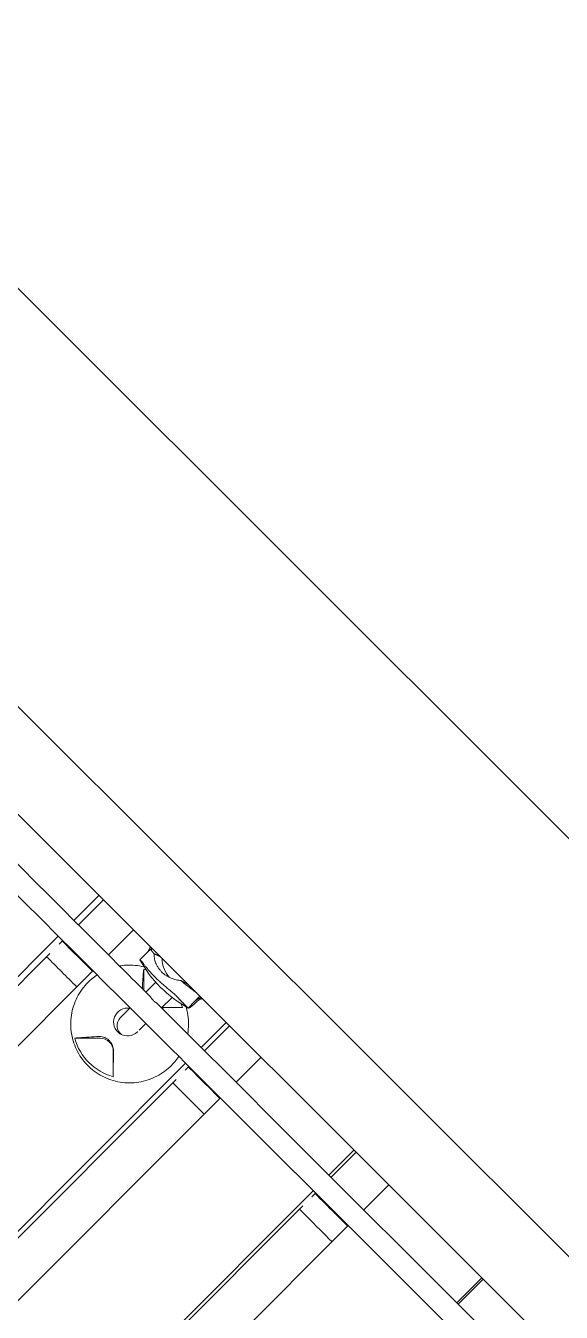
# Model space of a CAD drawing. Header units: metres. Extents: x 859577 to 860336, y 1645916 to 1646650.
# Drawn here: x 859950.639 to 859951.025, y 1646435.684 to 1646436.612 of the extents above; entities that cross this region are included whole.
import ezdxf

# ---------------------------------------------------------------- set-up
doc = ezdxf.new("R2010")
doc.units = ezdxf.units.M
doc.layers.add('A-ACCESORIOS', color=30, linetype='Continuous', lineweight=20)
doc.layers.add('PISO', color=31, linetype='Continuous', lineweight=15)

# ---------------------------------------------------------------- blocks, each defined once
blk = doc.blocks.new('vr10-13')
at = {"layer": 'A-ACCESORIOS', "linetype": 'Continuous', "lineweight": 0}
for p, q in [((3.15009, 1.10662), (0.84509, 1.10662)), ((3.15109, 1.05162), (0.84409, 1.05162)), ((1.5241, 1.02612), (1.5241, 1.05162)), ((1.52867, 1.02612), (1.52867, 1.05162)), ((1.5594, 1.05162), (1.5594, 1.02612)), ((1.57786, 1.05162), (1.57786, 1.04644)), ((1.57817, 1.05162), (1.57901, 1.0503)), ((1.61449, 1.0503), (1.62361, 1.05162)), ((1.62704, 1.05162), (1.62704, 1.04644)), ((1.65385, 1.02612), (1.65385, 1.05162)), ((1.65728, 1.02612), (1.65728, 1.05162)), ((1.68929, 1.05162), (1.68929, 1.02612)), ((1.78405, 1.02612), (1.78405, 1.05162)), ((1.78634, 1.02612), (1.78634, 1.05162)), ((1.81958, 1.05162), (1.81958, 1.02612)), ((1.91452, 1.02612), (1.91452, 1.05162)), ((1.91566, 1.02612), (1.91566, 1.05162)), ((1.57786, 1.03956), (1.57786, 1.04644)), ((1.5974, 1.04467), (1.5974, 1.04467)), ((1.62704, 1.03956), (1.62704, 1.04644)), ((1.58462, 1.03691), (1.59534, 1.02612)), ((1.5974, 1.03853), (1.5974, 1.03852)), ((1.5974, 1.03627), (1.5974, 1.02612)), ((1.6134, 1.02642), (1.62382, 1.03691)), ((1.6134, 1.0368), (1.6134, 1.02612)), ((1.5241, 0.49812), (1.5241, 1.01012)), ((1.52867, 1.00646), (1.52867, 1.01012)), ((1.5594, 1.01012), (1.5594, 0.49812)), ((1.5974, 1.01012), (1.5974, 0.99998)), ((1.6134, 1.01012), (1.6134, 1.0034)), ((1.65385, 0.49812), (1.65385, 1.01012)), ((1.65728, 1.00633), (1.65728, 1.01012)), ((1.68929, 1.01012), (1.68929, 0.49812)), ((1.78405, 0.49812), (1.78405, 1.01012)), ((1.78634, 1.00624), (1.78634, 1.01012)), ((1.81958, 1.01012), (1.81958, 0.49812)), ((1.52867, 0.51146), (1.52867, 0.99679)), ((1.65728, 0.51133), (1.65728, 0.99692)), ((1.78634, 0.51124), (1.78634, 0.99701)), ((1.58462, 0.96634), (1.59755, 0.97934)), ((1.6109, 0.97934), (1.62382, 0.96634))]:
    blk.add_line(p, q, dxfattribs=at)
for centre, major_axis, ratio, start_param, end_param in [((1.60245, 1.06512), (0, -0.0194), 0.994056, 5.481889, 6.259242), ((1.60245, 1.12696), (0, -0.09083), 0.994056, 6.007357, 6.559014), ((1.60422, 1.00162), (0, 0.04042), 0.994145, 0.470744, 0.509592), ((1.60422, 1.00162), (0, 0.04042), 0.994145, 0.40792, 0.407922), ((1.60422, 1.00162), (0, 0.04042), 0.994145, 5.773593, 5.840942), ((1.60325, 1.00162), (0, -0.0101), 0.994145, 3.763563, 7.853982), ((1.6054, 0.99998), (0.008, 0), 0.995101, 3.141593, 3.146614), ((1.6054, 0.99998), (0.008, 0), 0.995101, 3.146614, 4.864561), ((1.60325, 1.00162), (0, -0.0101), 0.994145, 1.570796, 1.610668), ((1.60422, 0.97262), (0, 0.0095), 0.994145, 5.497787, 7.068583), ((1.60422, 1.00162), (0, 0.04042), 0.994145, 2.632, 3.651185)]:
    blk.add_ellipse(centre, major_axis=major_axis, ratio=ratio, start_param=start_param, end_param=end_param, dxfattribs=at)
for points, weights in [([(1.57641, 1.05162), (1.57737, 1.05003), (1.57786, 1.04826), (1.57786, 1.04644)], [0.934807757992, 0.932341880643, 0.954072627979, 1]), ([(1.57901, 1.0503), (1.57908, 1.05018), (1.58013, 1.05007), (1.58205, 1.04997)], [1, 0.973269229067, 0.973269229067, 1]), ([(1.58669, 1.05162), (1.58509, 1.05106), (1.58354, 1.05051), (1.58205, 1.04997)], [0.999231675705, 0.998624458135, 0.998880566234, 1]), ([(1.60944, 1.04997), (1.61131, 1.05051), (1.6132, 1.05106), (1.61509, 1.05162)], [1, 0.998880566234, 0.998624458135, 0.999231675705]), ([(1.60944, 1.04997), (1.61194, 1.05007), (1.61367, 1.05018), (1.61449, 1.0503)], [1, 0.973269229067, 0.973269229067, 1]), ([(1.62704, 1.04644), (1.62704, 1.04826), (1.62752, 1.05003), (1.62848, 1.05162)], [1, 0.954072689771, 0.932341961611, 0.934807815518]), ([(1.62942, 1.05162), (1.62917, 1.05117), (1.62896, 1.05071), (1.62878, 1.05023)], [0.979908733437, 0.984611783979, 0.991308872834, 1]), ([(1.57901, 1.03976), (1.57863, 1.03961), (1.57824, 1.03954), (1.57786, 1.03956)], [1, 0.99951768639, 0.99951768639, 1]), ([(1.62704, 1.03956), (1.62285, 1.03954), (1.61867, 1.03961), (1.61449, 1.03976)], [1, 0.99951768639, 0.99951768639, 1])]:
    blk.add_rational_spline(points, weights, degree=3, dxfattribs=at)
for points, knots in [([(1.59505, 1.04453), (1.59469, 1.04453), (1.59434, 1.04454), (1.59365, 1.04458), (1.59331, 1.04461), (1.59229, 1.04472), (1.59163, 1.04482), (1.59066, 1.04503), (1.59034, 1.04511), (1.5897, 1.04529), (1.5894, 1.04538), (1.58849, 1.04568), (1.58791, 1.04591), (1.58681, 1.04641), (1.58628, 1.04669), (1.58528, 1.04727), (1.58481, 1.04758), (1.58393, 1.04823), (1.58352, 1.04856), (1.58275, 1.04925), (1.58238, 1.04961), (1.58205, 1.04997)], [0.0173685, 0.0173685, 0.0173685, 0.0173685, 0.01841269, 0.01841269, 0.01945689, 0.01945689, 0.02154529, 0.02154529, 0.02258948, 0.02258948, 0.02363368, 0.02363368, 0.02572208, 0.02572208, 0.02781047, 0.02781047, 0.02989887, 0.02989887, 0.03198726, 0.03198726, 0.03407566, 0.03407566, 0.03407566, 0.03407566]), ([(1.60944, 1.04997), (1.60857, 1.04925), (1.60761, 1.04855), (1.60604, 1.04758), (1.60549, 1.04727), (1.60433, 1.04668), (1.60374, 1.04641), (1.60251, 1.0459), (1.60187, 1.04568), (1.60056, 1.04528), (1.59988, 1.0451), (1.59784, 1.04468), (1.59645, 1.04453), (1.59505, 1.04453)], [0.0006161, 0.0006161, 0.0006161, 0.0006161, 0.0048042, 0.0048042, 0.00689825, 0.00689825, 0.0089923, 0.0089923, 0.01108635, 0.01108635, 0.0131804, 0.0131804, 0.0173685, 0.0173685, 0.0173685, 0.0173685]), ([(1.62811, 1.04672), (1.62813, 1.0473), (1.62819, 1.04789), (1.6284, 1.04906), (1.62857, 1.04966), (1.62878, 1.05023)], [0, 0, 0, 0, 0.001800625, 0.001800625, 0.00360125, 0.00360125, 0.00360125, 0.00360125]), ([(1.59505, 1.0385), (1.59397, 1.0385), (1.59292, 1.03852), (1.59136, 1.03856), (1.59085, 1.03858), (1.58984, 1.03863), (1.58935, 1.03866), (1.58791, 1.03875), (1.587, 1.03882), (1.5857, 1.03893), (1.58528, 1.03897), (1.58448, 1.03906), (1.5841, 1.0391), (1.58302, 1.03922), (1.58236, 1.03931), (1.5812, 1.03947), (1.58071, 1.03954), (1.58011, 1.03963), (1.57993, 1.03965), (1.57962, 1.0397), (1.57948, 1.03972), (1.57915, 1.03976), (1.57903, 1.03977), (1.57901, 1.03976)], [0.02582839, 0.02582839, 0.02582839, 0.02582839, 0.0290553, 0.0290553, 0.03066876, 0.03066876, 0.03228222, 0.03228222, 0.03550913, 0.03550913, 0.03712259, 0.03712259, 0.03873604, 0.03873604, 0.04196296, 0.04196296, 0.04518987, 0.04518987, 0.04680333, 0.04680333, 0.04841679, 0.04841679, 0.0516437, 0.0516437, 0.0516437, 0.0516437]), ([(1.61449, 1.03976), (1.61423, 1.03977), (1.61388, 1.03976), (1.61322, 1.03972), (1.61298, 1.0397), (1.61245, 1.03965), (1.61216, 1.03963), (1.61124, 1.03954), (1.61056, 1.03947), (1.60942, 1.03935), (1.60903, 1.03931), (1.6082, 1.03923), (1.60777, 1.03918), (1.60644, 1.03906), (1.60551, 1.03897), (1.60404, 1.03886), (1.60354, 1.03882), (1.60252, 1.03875), (1.602, 1.03872), (1.60043, 1.03863), (1.59937, 1.03858), (1.59776, 1.03853), (1.59721, 1.03852), (1.59612, 1.0385), (1.59558, 1.0385), (1.59505, 1.0385)], [0.0000002, 0.0000002, 0.0000002, 0.0000002, 0.00322872, 0.00322872, 0.00484298, 0.00484298, 0.00645725, 0.00645725, 0.00968577, 0.00968577, 0.01130003, 0.01130003, 0.01291429, 0.01291429, 0.01614282, 0.01614282, 0.01775708, 0.01775708, 0.01937134, 0.01937134, 0.02259987, 0.02259987, 0.02421413, 0.02421413, 0.02582839, 0.02582839, 0.02582839, 0.02582839]), ([(1.62744, 1.0397), (1.62751, 1.03973), (1.62759, 1.03992), (1.62768, 1.04035), (1.62769, 1.04045), (1.62773, 1.04066), (1.62775, 1.04077), (1.6278, 1.04114), (1.62783, 1.04142), (1.62787, 1.0419), (1.62789, 1.04206), (1.62791, 1.04241), (1.62793, 1.04259), (1.62797, 1.04315), (1.62799, 1.04354), (1.62803, 1.04439), (1.62805, 1.04483), (1.62809, 1.04576), (1.6281, 1.04623), (1.62811, 1.04672)], [0, 0, 0, 0, 0.00305771, 0.00305771, 0.00382214, 0.00382214, 0.00458657, 0.00458657, 0.00611543, 0.00611543, 0.00687986, 0.00687986, 0.00764428, 0.00764428, 0.00917314, 0.00917314, 0.010702, 0.010702, 0.01223085, 0.01223085, 0.01223085, 0.01223085]), ([(1.57062, 1.02612), (1.57154, 1.02743), (1.57253, 1.02869), (1.57647, 1.03312), (1.57984, 1.03591), (1.58356, 1.03813)], [5.3286339, 5.3286339, 5.3286339, 5.3286339, 5.4416615, 5.4416615, 5.7471655, 5.7471655, 5.7471655, 5.7471655]), ([(1.58647, 1.03444), (1.58606, 1.03492), (1.5857, 1.03536), (1.58523, 1.03599), (1.58509, 1.03619), (1.58483, 1.03656), (1.58472, 1.03674), (1.58462, 1.03691)], [0.000000486, 0.000000486, 0.000000486, 0.000000486, 0.002114988, 0.002114988, 0.003172238, 0.003172238, 0.004229489, 0.004229489, 0.004229489, 0.004229489]), ([(1.62382, 1.03691), (1.62351, 1.03658), (1.62314, 1.0362), (1.62253, 1.03558), (1.62232, 1.03536), (1.62187, 1.03491), (1.62164, 1.03468), (1.62141, 1.03444)], [0.000000242, 0.000000242, 0.000000242, 0.000000242, 0.002114103, 0.002114103, 0.003171033, 0.003171033, 0.004227963, 0.004227963, 0.004227963, 0.004227963]), ([(1.62536, 1.0391), (1.6272, 1.03811), (1.62896, 1.03699), (1.63424, 1.03306), (1.63742, 1.0298), (1.64001, 1.02612)], [0.4900585, 0.4900585, 0.4900585, 0.4900585, 0.6368251, 0.6368251, 0.9545514, 0.9545514, 0.9545514, 0.9545514]), ([(1.21603, 1.02612), (1.21929, 1.02612), (1.22254, 1.02612), (1.23557, 1.02612), (1.24535, 1.02612), (1.2729, 1.02612), (1.29069, 1.02612), (1.32632, 1.02612), (1.34416, 1.02612), (1.3799, 1.02612), (1.39779, 1.02612), (1.43361, 1.02612), (1.45155, 1.02612), (1.48745, 1.02612), (1.50542, 1.02612), (1.54139, 1.02612), (1.55939, 1.02612), (1.58565, 1.02612), (1.59389, 1.02612), (1.60214, 1.02612)], [0, 0, 0, 0, 10.000009, 10.000009, 40.000255, 40.000255, 94.433148, 94.433148, 148.872647, 148.872647, 203.3158, 203.3158, 257.75586, 257.75586, 312.186107, 312.186107, 366.599878, 366.599878, 391.486205, 391.486205, 391.486205, 391.486205]), ([(1.60214, 1.02612), (1.60224, 1.02612), (1.60242, 1.02609), (1.60291, 1.02598), (1.60319, 1.02592), (1.60384, 1.02581), (1.6042, 1.02577), (1.60475, 1.02573), (1.60491, 1.02572), (1.60511, 1.02572), (1.60516, 1.02571), (1.60523, 1.02571), (1.60526, 1.02571), (1.60531, 1.02571), (1.60533, 1.02571), (1.60538, 1.02571), (1.60541, 1.02571), (1.60549, 1.02572), (1.60555, 1.02572), (1.60588, 1.02573), (1.60616, 1.02574), (1.60669, 1.0258), (1.60695, 1.02584), (1.60744, 1.02592), (1.60766, 1.02597), (1.60806, 1.02605), (1.60822, 1.02609), (1.60841, 1.02612), (1.60846, 1.02612), (1.6085, 1.02612)], [0.001438, 0.001438, 0.001438, 0.001438, 1.405818, 1.405818, 2.637203, 2.637203, 3.881319, 3.881319, 4.369637, 4.369637, 4.507632, 4.507632, 4.588869, 4.588869, 4.658973, 4.658973, 4.744156, 4.744156, 4.90369, 4.90369, 5.741067, 5.741067, 6.57622, 6.57622, 7.459056, 7.459056, 8.393107, 8.393107, 8.92567, 8.92567, 8.92567, 8.92567]), ([(1.6085, 1.02612), (1.61182, 1.02612), (1.61513, 1.02612), (1.62839, 1.02612), (1.63834, 1.02612), (1.66636, 1.02612), (1.68444, 1.02612), (1.72062, 1.02612), (1.73873, 1.02612), (1.77496, 1.02612), (1.79309, 1.02612), (1.82935, 1.02612), (1.84749, 1.02612), (1.88378, 1.02612), (1.90193, 1.02612), (1.93822, 1.02612), (1.95636, 1.02612), (1.98108, 1.02612), (1.98766, 1.02612), (1.99424, 1.02612)], [0, 0, 0, 0, 10.000009, 10.000009, 40.000255, 40.000255, 94.446815, 94.446815, 148.908136, 148.908136, 203.379899, 203.379899, 257.850921, 257.850921, 312.310003, 312.310003, 366.745961, 366.745961, 386.480342, 386.480342, 386.480342, 386.480342]), ([(1.99759, 1.01012), (1.99426, 1.01012), (1.99092, 1.01012), (1.97759, 1.01012), (1.96759, 1.01012), (1.93947, 1.01012), (1.92134, 1.01012), (1.88509, 1.01012), (1.86696, 1.01012), (1.8307, 1.01012), (1.81257, 1.01012), (1.77633, 1.01012), (1.75821, 1.01012), (1.72199, 1.01012), (1.70389, 1.01012), (1.66771, 1.01012), (1.64963, 1.01012), (1.6135, 1.01012), (1.59546, 1.01012), (1.55941, 1.01012), (1.5414, 1.01012), (1.50543, 1.01012), (1.48747, 1.01012), (1.45159, 1.01012), (1.43366, 1.01012), (1.39785, 1.01012), (1.37996, 1.01012), (1.34423, 1.01012), (1.32639, 1.01012), (1.29075, 1.01012), (1.27296, 1.01012), (1.23596, 1.01012), (1.21676, 1.01012), (1.19759, 1.01012)], [0, 0, 0, 0, 10.000009, 10.000009, 40.000256, 40.000256, 94.383261, 94.383261, 148.796771, 148.796771, 203.241067, 203.241067, 257.705026, 257.705026, 312.17747, 312.17747, 366.647205, 366.647205, 421.103056, 421.103056, 475.533902, 475.533902, 529.935108, 529.935108, 584.348871, 584.348871, 638.779107, 638.779107, 693.219158, 693.219158, 747.662312, 747.662312, 806.613941, 806.613941, 806.613941, 806.613941]), ([(1.52867, 1.00962), (1.53082, 1.00962), (1.53298, 1.00962), (1.54322, 1.00962), (1.55131, 1.00962), (1.5594, 1.00962)], [305.65208, 305.65208, 305.65208, 305.65208, 312.182303, 312.182303, 336.628396, 336.628396, 336.628396, 336.628396]), ([(1.64691, 1.01012), (1.64756, 1.00695), (1.64784, 1.0037), (1.64763, 0.99592), (1.64677, 0.9914), (1.64368, 0.98286), (1.64144, 0.97884), (1.63582, 0.97171), (1.63243, 0.9686), (1.62486, 0.96361), (1.62067, 0.96173), (1.61192, 0.95938), (1.60736, 0.95892), (1.59832, 0.95945), (1.59385, 0.96044), (1.58545, 0.96378), (1.58151, 0.96613), (1.57458, 0.97194), (1.57159, 0.97541), (1.56683, 0.98311), (1.56507, 0.98735), (1.56297, 0.99617), (1.56263, 1.00075), (1.56316, 1.0069), (1.56339, 1.00852), (1.56372, 1.01012)], [1.368641, 1.368641, 1.368641, 1.368641, 1.598384, 1.598384, 1.920149, 1.920149, 2.241504, 2.241504, 2.561912, 2.561912, 2.881212, 2.881212, 3.199686, 3.199686, 3.517937, 3.517937, 3.836654, 3.836654, 4.156344, 4.156344, 4.477131, 4.477131, 4.798707, 4.798707, 4.914544, 4.914544, 4.914544, 4.914544]), ([(1.78634, 1.00962), (1.79294, 1.00962), (1.79954, 1.00962), (1.81062, 1.00962), (1.8151, 1.00962), (1.81958, 1.00962)], [564.515071, 564.515071, 564.515071, 564.515071, 584.354198, 584.354198, 597.802744, 597.802744, 597.802744, 597.802744]), ([(1.68929, 0.99362), (1.68812, 0.99362), (1.68696, 0.99362), (1.67628, 0.99362), (1.66678, 0.99362), (1.65728, 0.99362)], [308.670295, 308.670295, 308.670295, 308.670295, 312.183879, 312.183879, 340.805889, 340.805889, 340.805889, 340.805889]), ([(1.81958, 0.99362), (1.8112, 0.99362), (1.80282, 0.99362), (1.79174, 0.99362), (1.78904, 0.99362), (1.78634, 0.99362)], [178.084793, 178.084793, 178.084793, 178.084793, 203.250477, 203.250477, 211.37244, 211.37244, 211.37244, 211.37244]), ([(1.60334, 0.98284), (1.60301, 0.98284), (1.60267, 0.98283), (1.60201, 0.98276), (1.60168, 0.98271), (1.6007, 0.9825), (1.60007, 0.98231), (1.59887, 0.98178), (1.59829, 0.98146), (1.59722, 0.9807), (1.59673, 0.98028), (1.59629, 0.9798)], [0.008164918, 0.008164918, 0.008164918, 0.008164918, 0.009167239, 0.009167239, 0.01016956, 0.01016956, 0.012174201, 0.012174201, 0.014178842, 0.014178842, 0.016183483, 0.016183483, 0.016183483, 0.016183483]), ([(1.61056, 0.9798), (1.61008, 0.98028), (1.60957, 0.9807), (1.60874, 0.98127), (1.60846, 0.98144), (1.60786, 0.98177), (1.60756, 0.98191), (1.60663, 0.98231), (1.60599, 0.9825), (1.60501, 0.98271), (1.60467, 0.98276), (1.604, 0.98283), (1.60367, 0.98284), (1.60334, 0.98284)], [0.000143327, 0.000143327, 0.000143327, 0.000143327, 0.002148725, 0.002148725, 0.003151424, 0.003151424, 0.004154123, 0.004154123, 0.006159521, 0.006159521, 0.00716222, 0.00716222, 0.008164918, 0.008164918, 0.008164918, 0.008164918]), ([(1.58647, 0.96881), (1.58606, 0.96833), (1.5857, 0.96789), (1.58523, 0.96726), (1.58509, 0.96706), (1.58483, 0.96668), (1.58472, 0.96651), (1.58462, 0.96634)], [0.000000486, 0.000000486, 0.000000486, 0.000000486, 0.002114988, 0.002114988, 0.003172238, 0.003172238, 0.004229489, 0.004229489, 0.004229489, 0.004229489]), ([(1.62382, 0.96634), (1.62351, 0.96667), (1.62314, 0.96704), (1.62253, 0.96767), (1.62232, 0.96789), (1.62187, 0.96834), (1.62164, 0.96857), (1.62141, 0.96881)], [0.000000242, 0.000000242, 0.000000242, 0.000000242, 0.002114103, 0.002114103, 0.003171033, 0.003171033, 0.004227963, 0.004227963, 0.004227963, 0.004227963])]:
    blk.add_open_spline(points, degree=3, knots=knots, dxfattribs=at)
for points in [[(1.62704, 1.03956), (1.62717, 1.03961), (1.6273, 1.03965), (1.62744, 1.0397)], [(1.59382, 1.02612), (1.59124, 1.02895), (1.58879, 1.03172), (1.58647, 1.03444)], [(1.62141, 1.03444), (1.6188, 1.03178), (1.61613, 1.02908), (1.6134, 1.02632)], [(1.65728, 1.00962), (1.66795, 1.00962), (1.67862, 1.00962), (1.68929, 1.00962)], [(1.5594, 0.99362), (1.54915, 0.99362), (1.5389, 0.99362), (1.52867, 0.99362)], [(1.59629, 0.9798), (1.59279, 0.97605), (1.58952, 0.97238), (1.58647, 0.96881)], [(1.62141, 0.96881), (1.61789, 0.97238), (1.61427, 0.97605), (1.61056, 0.9798)]]:
    blk.add_open_spline(points, degree=3, dxfattribs=at)

msp = doc.modelspace()

# ---------------------------------------------------------------- linework, layer by layer
at = {"layer": 'PISO', "elevation": 970.53041}
msp.add_lwpolyline([(859949.62917, 1646437.42519), (859952.71518, 1646434.34316), (859951.23223, 1646432.8583), (859948.14622, 1646435.94032)], close=True, dxfattribs=at)

# ---------------------------------------------------------------- block references
at = {"layer": 'A-ACCESORIOS', "rotation": 315.0369750842424}
msp.add_blockref('vr10-13', (859948.87024, 1646436.31741, 970.53041), dxfattribs=at)

doc.saveas('drawing.dxf')
